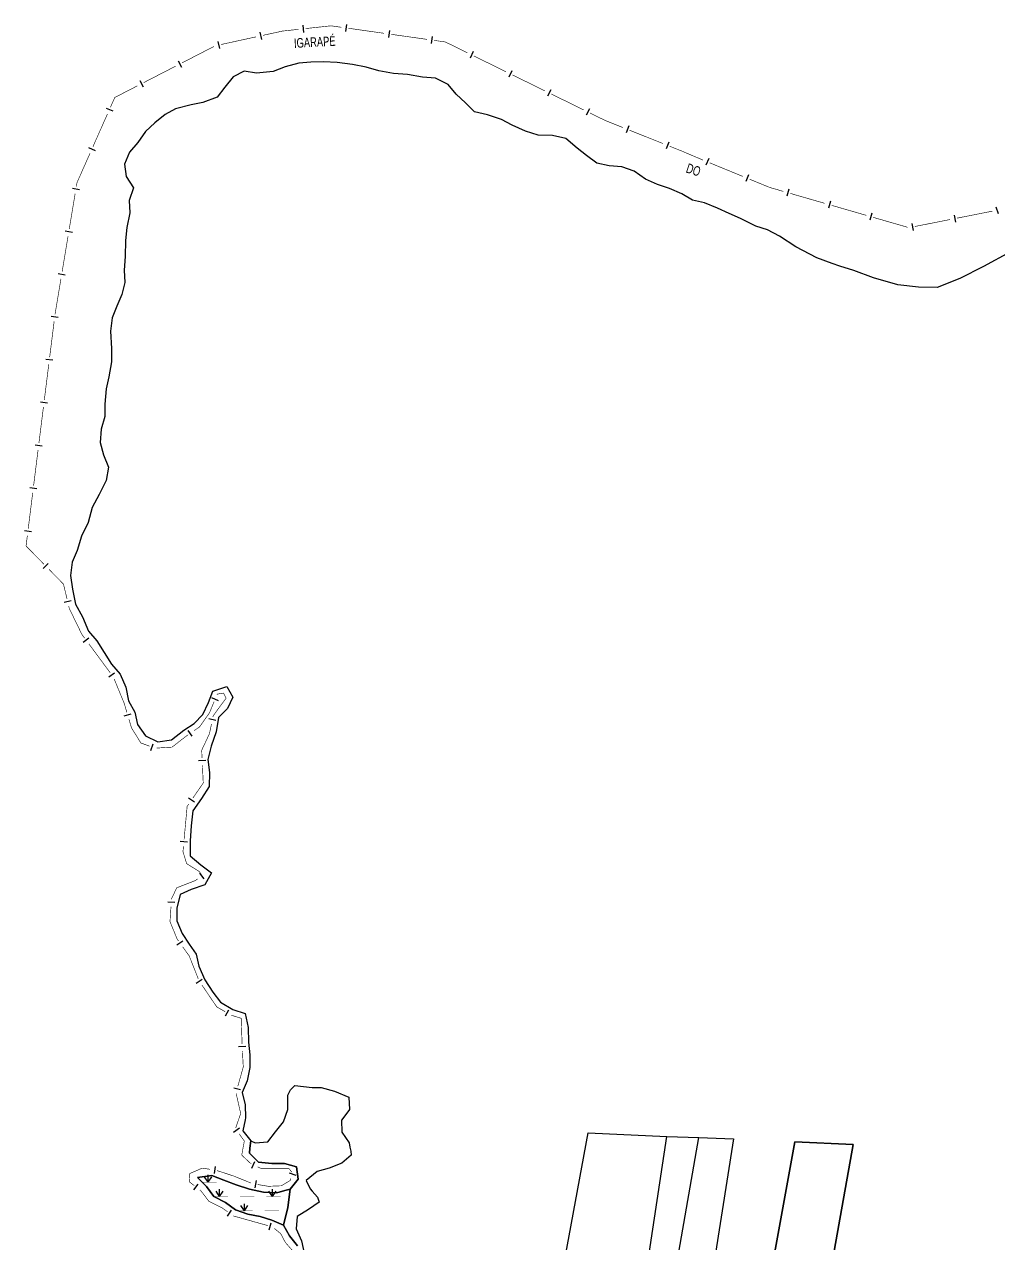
# Model space of a CAD drawing. Extents: x 209193 to 212081, y 4877574 to 4880493.
# Drawn here: x 209904 to 210310, y 4879513 to 4880021 of the extents above; entities that cross this region are included whole.
import ezdxf

# ---------------------------------------------------------------- set-up
doc = ezdxf.new("R2010")
doc.units = 0
doc.header["$LTSCALE"] = 1.5
doc.header["$MEASUREMENT"] = 0
for name, color, linetype in [('CD_MALHA_LOTES', 7, 'CONTINUOUS'), ('HD-ALAGADO-BREJO', 170, 'CONTINUOUS'), ('HD-CURSO-PERENE', 170, 'CONTINUOUS'), ('HD-PRAIA', 251, 'CONTINUOUS'), ('HD-TXT-PERENE', 170, 'CONTINUOUS'), ('LM-LIM-SETORES-BAIRROS', 250, 'CONTINUOUS'), ('RU-QUADRA', 210, 'CONTINUOUS')]:
    doc.layers.add(name, color=color, linetype=linetype)
doc.styles.add('ARIAL', font='ARIAL.SHX')

# ---------------------------------------------------------------- blocks, each defined once
blk = doc.blocks.new('*X6')
at = {"layer": 'HD-ALAGADO-BREJO'}
for points in [[(209980.31489, 4879538.593632), (209978.814588, 4879540.84343)], [(209980.31489, 4879538.593632), (209980.314487, 4879541.593632)], [(209980.31489, 4879538.593632), (209981.814588, 4879540.843833)], [(209985.079514, 4879532.593511), (209983.579333, 4879534.843391)], [(209985.079514, 4879532.593511), (209985.079273, 4879535.593511)], [(209985.079514, 4879532.593511), (209986.579333, 4879534.843631)], [(210007.079514, 4879532.595276), (210005.579333, 4879534.845156)], [(210007.079514, 4879532.595276), (210007.079273, 4879535.595276)], [(210007.079514, 4879532.595276), (210008.579333, 4879534.845397)], [(209995.378199, 4879526.593629), (209993.877975, 4879528.84348)], [(209995.378199, 4879526.593629), (209995.3779, 4879529.593629)], [(209995.378199, 4879526.593629), (209996.877975, 4879528.843779)]]:
    blk.add_lwpolyline(points, dxfattribs=at)
at = {"layer": 'HD-ALAGADO-BREJO', "const_width": 0.13}
for points in [[(209977.81489, 4879538.593296), (209978.81489, 4879538.59343)], [(209978.81489, 4879538.59343), (209983.81489, 4879538.594102)], [(209988.81489, 4879538.594774), (209988.951604, 4879538.593407)], [(209982.579514, 4879532.59331), (209983.579514, 4879532.593391)], [(209983.579514, 4879532.593391), (209988.579514, 4879532.593792)], [(209993.579514, 4879532.594193), (209999.579514, 4879532.594674)], [(210004.579514, 4879532.595076), (210005.579514, 4879532.595156)], [(210005.579514, 4879532.595156), (210010.579514, 4879532.595557)], [(209992.878199, 4879526.59338), (209993.878199, 4879526.59348)], [(209993.878199, 4879526.59348), (209998.878199, 4879526.593978)], [(210003.878199, 4879526.594477), (210009.878199, 4879526.595075)]]:
    blk.add_lwpolyline(points, dxfattribs=at)

msp = doc.modelspace()

# ---------------------------------------------------------------- linework, layer by layer
at = {"layer": 'CD_MALHA_LOTES', "linetype": 'Continuous', "flags": 128}
for points in [[(210112.348921, 4879416.069189), (210138.768732, 4879559.187905)], [(210138.768732, 4879559.187905), (210171.519715, 4879557.613668)], [(210144.928792, 4879381.025295), (210171.519715, 4879557.613668)], [(210153.963546, 4879379.587948), (210184.934956, 4879557.23722)], [(210171.519715, 4879557.613668), (210184.934956, 4879557.23722)], [(210199.308428, 4879556.621214), (210183.908279, 4879458.642045)], [(210184.934956, 4879557.23722), (210199.308428, 4879556.621214)], [(210224.975343, 4879555.389202), (210191.676799, 4879372.811882)], [(210249.273355, 4879554.225635), (210224.975343, 4879555.389202)], [(210225.386013, 4879420.312786), (210249.273355, 4879554.225635)]]:
    msp.add_lwpolyline(points, dxfattribs=at)
at = {"layer": 'HD-ALAGADO-BREJO', "linetype": 'Continuous'}
msp.add_polyline3d([(210011.744959, 4879520.593536, 2.213099), (210006.873036, 4879522.783479, 2.213099), (210001.991357, 4879524.243387, 2.213099), (209996.839761, 4879525.263264, 2.213099), (209991.627904, 4879527.013174, 2.213099), (209987.575901, 4879530.033186, 2.213099), (209982.593833, 4879532.573143, 2.213099), (209979.611693, 4879536.773248, 2.213099), (209975.909529, 4879540.523307, 2.213099), (209981.840718, 4879541.273543, 2.213099), (209986.862559, 4879539.433622, 2.213099), (209991.93448, 4879537.393693, 2.213099), (209997.506415, 4879535.673796, 2.213099), (210003.318243, 4879534.443931, 2.213099), (210008.97971, 4879534.174108, 2.213099), (210012.232711, 4879535.050614, 2.213099), (210014.510553, 4879535.664367, 2.213099), (210013.552908, 4879527.983959, 2.213099)], close=True, dxfattribs=at)
at = {"layer": 'HD-CURSO-PERENE', "linetype": 'Continuous'}
msp.add_polyline3d([(210314.814125, 4879926.306747, 2.072714), (210303.567498, 4879920.233215, 2.072714), (210293.774528, 4879915.277779, 2.072714), (210284.25974, 4879911.495298, 2.072714), (210276.480802, 4879911.552684, 2.072714), (210267.903976, 4879912.587658, 2.072714), (210257.656009, 4879915.453218, 2.072714), (210249.559796, 4879918.559625, 2.072714), (210243.686235, 4879920.307792, 2.072714), (210240.472743, 4879921.50913, 2.072714), (210234.090478, 4879923.895088, 2.072714), (210225.372437, 4879928.353067, 2.072714), (210218.505541, 4879932.87828, 2.072714), (210213.484682, 4879935.497234, 2.072714), (210208.611248, 4879937.091348, 2.072714), (210202.256991, 4879940.249338, 2.200056), (210197.547008, 4879942.3695, 2.200056), (210192.617025, 4879944.58967, 2.200056), (210187.227199, 4879946.709816, 2.200056), (210182.237741, 4879947.919855, 2.200056), (210177.847426, 4879950.55009, 2.200056), (210172.697479, 4879952.800259, 2.200056), (210167.647817, 4879954.440351, 2.200056), (210162.647866, 4879956.630516, 2.200056), (210157.917306, 4879959.900825, 2.200056), (210152.847542, 4879961.750944, 2.200056), (210147.438596, 4879962.140868, 2.200056), (210142.319163, 4879963.360905, 2.200056), (210138.09856, 4879966.481207, 2.200056), (210134.127895, 4879969.611515, 2.200056), (210129.486991, 4879973.521908, 2.200056), (210123.917586, 4879974.891954, 2.200056), (210117.848969, 4879974.931818, 2.200056), (210112.56935, 4879976.591908, 2.200056), (210107.059355, 4879979.102102, 2.200056), (210102.60916, 4879981.522308, 2.200056), (210096.719535, 4879983.472421, 2.200056), (210091.360143, 4879984.722457, 2.200056), (210087.609138, 4879988.422844, 2.200056), (210083.698201, 4879992.063219, 2.200056), (210080.326917, 4879996.143663, 2.200056), (210075.036861, 4879998.673864, 2.200056), (210069.677877, 4879999.113796, 2.200056), (210063.408776, 4880000.20379, 2.200056), (210057.619867, 4880000.693718, 2.200056), (210051.490738, 4880001.773714, 2.200056), (210046.161202, 4880003.293785, 2.200056), (210040.421988, 4880004.363788, 2.200056), (210034.123025, 4880005.193748, 2.200056), (210028.444202, 4880005.463651, 2.200056), (210023.065466, 4880005.423521, 2.200056), (210018.046849, 4880004.983348, 2.200056), (210012.37896, 4880003.403014, 2.200056), (210007.441068, 4880001.492654, 2.200056), (210000.473004, 4880000.85241, 2.200056), (209995.273827, 4880001.602385, 2.200056), (209990.726037, 4879999.311986, 2.200056), (209987.27903, 4879994.97135, 2.200056), (209984.101844, 4879990.86075, 2.200056), (209978.084364, 4879988.630324, 2.200056), (209973.156045, 4879987.560073, 2.200056), (209966.728341, 4879985.959718, 2.200056), (209962.310572, 4879983.569309, 2.200056), (209958.103266, 4879980.168776, 2.200056), (209954.096064, 4879976.468209, 2.200056), (209950.929073, 4879971.967559, 2.200056), (209947.511933, 4879967.876955, 2.200056), (209945.404935, 4879962.90627, 2.200056), (209946.077364, 4879957.795631, 2.200056), (209949.129057, 4879953.055095, 2.200056), (209947.312184, 4879947.704367, 2.200056), (209947.604676, 4879942.643726, 2.200056), (209946.408094, 4879936.432902, 2.200056), (209945.780976, 4879931.022195, 2.200056), (209945.684343, 4879924.411346, 2.200056), (209945.297291, 4879918.760613, 2.200056), (209945.539855, 4879913.579955, 2.200056), (209944.322666, 4879908.579286, 2.200056), (209942.20562, 4879903.708613, 2.200056), (209940.208586, 4879898.757933, 2.200056), (209939.591516, 4879893.247212, 2.200056), (209939.985093, 4879885.996293, 2.200056), (209940.037838, 4879880.545596, 2.200056), (209938.881318, 4879874.194756, 2.200056), (209937.694087, 4879869.264096, 2.200056), (209937.167477, 4879862.803257, 2.200056), (209937.240061, 4879857.6626, 2.200056), (209935.703072, 4879852.411892, 2.200056), (209935.315965, 4879846.871173, 2.200056), (209936.658285, 4879841.670538, 2.200056), (209938.670364, 4879836.63994, 2.200056), (209937.77342, 4879831.009198, 2.200056), (209934.797038, 4879825.218387, 2.200056), (209931.8805, 4879819.707614, 2.200056), (209930.20404, 4879813.476777, 2.200056), (209927.467536, 4879807.815988, 2.200056), (209925.670972, 4879801.845182, 2.200056), (209923.53392, 4879796.994511, 2.200056), (209922.896885, 4879791.423782, 2.200056), (209923.679613, 4879785.673064, 2.200056), (209924.982459, 4879779.452297, 2.200056), (209927.944409, 4879774.241699, 2.200056), (209930.336886, 4879768.250987, 2.200056), (209933.828158, 4879764.140542, 2.200056), (209936.94989, 4879759.289993, 2.200056), (209939.991615, 4879754.489449, 2.200056), (209943.622915, 4879750.258991, 2.200056), (209945.955123, 4879744.82835, 2.200056), (209947.107689, 4879739.227659, 2.200056), (209949.68948, 4879734.507115, 2.200056), (209950.881845, 4879729.286474, 2.200056), (209954.223445, 4879724.595951, 2.200056), (209959.343536, 4879722.075747, 2.200056), (209965.041798, 4879722.905986, 2.200056), (209970.098564, 4879726.986626, 2.200056), (209974.436134, 4879729.807088, 2.200056), (209978.073401, 4879733.547652, 2.200056), (209980.430331, 4879738.538346, 2.200056), (209982.167546, 4879743.248989, 2.200056), (209988.075239, 4879745.109365, 2.200056), (209990.546924, 4879740.648851, 2.200056), (209988.399758, 4879736.028209, 2.200056), (209984.542537, 4879732.297642, 2.200056), (209983.645765, 4879726.326856, 2.200056), (209981.489329, 4879720.26603, 2.200056), (209980.162444, 4879714.715288, 2.200056), (209980.785017, 4879709.344615, 2.200056), (209980.707979, 4879703.523867, 2.200056), (209977.511289, 4879698.443142, 2.200056), (209973.89472, 4879693.312401, 2.200056), (209973.138017, 4879687.141593, 2.200056), (209972.821262, 4879680.870783, 2.200056), (209972.724467, 4879674.579975, 2.200056), (209977.165312, 4879670.879604, 2.200056), (209981.665991, 4879667.479273, 2.200056), (209978.929118, 4879662.548578, 2.200056), (209973.221415, 4879660.618198, 2.200056), (209968.603585, 4879658.437811, 2.200056), (209967.276761, 4879652.767054, 2.200056), (209967.239426, 4879647.516381, 2.200056), (209969.391579, 4879642.275759, 2.200056), (209972.323172, 4879637.785252, 2.200056), (209975.234639, 4879633.554778, 2.200056), (209976.416895, 4879628.554165, 2.200056), (209978.889167, 4879622.933503, 2.200056), (209982.171059, 4879617.692908, 2.200056), (209985.442401, 4879613.542452, 2.200056), (209990.642727, 4879610.522186, 2.200056), (209995.782378, 4879608.862093, 2.200056), (209996.915045, 4879603.071378, 2.200056), (209997.04811, 4879596.950597, 2.200056), (209997.687587, 4879591.676544, 2.254695), (209997.639364, 4879586.366283, 2.254695), (209996.570972, 4879580.825975, 2.254695), (209994.5321, 4879576.005671, 2.254695), (209995.774141, 4879570.84546, 2.254695), (209995.886025, 4879565.335194, 2.254695), (209995.695719, 4879564.481685, 2.254695), (209994.697532, 4879560.004893, 2.254695), (209998.089783, 4879555.7748, 2.254695), (209997.731833, 4879552.79192, 2.254695), (209997.481343, 4879550.704531, 2.254695), (210001.343577, 4879546.864473, 2.254695), (210006.795095, 4879546.294628, 2.254695), (210012.146396, 4879546.294808, 2.254695), (210017.138044, 4879545.004913, 2.254695), (210017.77996, 4879539.784679, 2.254695), (210014.510553, 4879535.664367, 2.254695), (210012.232711, 4879535.050614, 2.254695), (210008.97971, 4879534.174108, 2.254695), (210003.318243, 4879534.443931, 2.254695), (209997.506415, 4879535.673796, 2.254695), (209991.93448, 4879537.393693, 2.254695), (209986.862559, 4879539.433622, 2.254695), (209981.840718, 4879541.273543, 2.254695), (209975.909529, 4879540.523307, 2.254695), (209979.611693, 4879536.773248, 2.254695), (209982.593833, 4879532.573143, 2.254695), (209987.575901, 4879530.033186, 2.254695), (209991.627904, 4879527.013174, 2.254695), (209996.839761, 4879525.263264, 2.254695), (210001.991357, 4879524.243387, 2.254695), (210006.873036, 4879522.783479, 2.254695), (210011.744959, 4879520.593536, 2.254695), (210014.147036, 4879516.1634, 2.254695), (210017.489247, 4879512.013309, 2.254695)], dxfattribs=at)
at = {"layer": 'HD-PRAIA', "linetype": 'Continuous'}
msp.add_polyline3d([(210017.489247, 4879512.013309, 2.348289), (210014.147036, 4879516.1634, 2.348289), (210011.744959, 4879520.593536, 2.348289), (210013.552908, 4879527.983959, 2.348289), (210014.510553, 4879535.664367, 2.348289), (210017.77996, 4879539.784679, 2.348289), (210017.138044, 4879545.004913, 2.348289), (210012.146396, 4879546.294808, 2.348289), (210006.795095, 4879546.294628, 2.348289), (210001.343577, 4879546.864473, 2.348289), (209997.481343, 4879550.704531, 2.348289), (209997.731833, 4879552.79192, 2.348289), (209998.089783, 4879555.7748, 1.984315), (209999.930517, 4879554.92482, 1.984315), (210005.111629, 4879555.365016, 2.036311), (210008.431044, 4879559.49533, 2.233897), (210011.750415, 4879563.75565, 2.473079), (210013.509111, 4879568.895961, 2.60827), (210013.517135, 4879574.766248, 2.774657), (210014.553935, 4879577.09339, 2.774657), (210016.435731, 4879578.834352, 2.868251), (210023.695135, 4879577.973246, 3.01384), (210027.4194, 4879578.076878, 3.065836), (210032.961277, 4879576.506987, 3.065836), (210038.953583, 4879573.987065, 3.065836), (210039.175349, 4879568.906824, 3.065836), (210038.524676, 4879567.924094, 3.065836), (210035.906057, 4879564.446496, 3.065836), (210036.057779, 4879559.446256, 3.045038), (210039.019999, 4879554.996138, 3.097034), (210039.31631, 4879553.2118, 3.097034), (210039.746968, 4879551.414287, 3.097034), (210039.871935, 4879549.865915, 3.138631), (210035.962137, 4879546.445616, 3.117832), (210030.811575, 4879544.395343, 2.961844), (210025.720812, 4879542.985102, 2.961844), (210021.210989, 4879539.204766, 2.951444), (210022.763882, 4879535.852593, 2.951444), (210023.683063, 4879534.834635, 2.951444), (210025.918989, 4879532.253949, 2.951444), (210026.565328, 4879530.194504, 2.961844), (210022.135292, 4879527.104204, 3.086635), (210017.375102, 4879524.233903, 3.159429), (210017.026766, 4879519.043638, 3.201026), (210019.148937, 4879514.133469, 3.201026), (210020.29094, 4879509.013256, 3.242623)], dxfattribs=at)
at = {"layer": 'LM-LIM-SETORES-BAIRROS'}
for points in [[(210001.88987, 4880017.835097), (210002.531795, 4880014.904579)], [(210019.784397, 4880020.782642), (210020.106842, 4880017.800021)], [(210038.025465, 4880021.139252), (210037.605976, 4880018.168726)], [(210055.848625, 4880018.622318), (210055.429136, 4880015.651792)], [(209984.306765, 4880013.983552), (209984.948689, 4880011.053034)], [(210073.671786, 4880016.105385), (210073.252297, 4880013.134858)], [(210090.81642, 4880009.775644), (210089.494164, 4880007.082757)], [(209967.810201, 4880005.965552), (209969.182245, 4880003.297689)], [(210106.973741, 4880001.842109), (210105.651485, 4879999.149222)], [(209951.803021, 4879997.733288), (209953.175065, 4879995.065424)], [(210123.131062, 4879993.908575), (210121.808806, 4879991.215688)], [(209937.756865, 4879986.277001), (209940.498935, 4879985.060015)], [(210139.288383, 4879985.97504), (210137.966127, 4879983.282153)], [(210155.651006, 4879978.786311), (210154.538623, 4879976.000166)], [(210172.367877, 4879972.112013), (210171.255494, 4879969.325868)], [(209930.45495, 4879969.824584), (209933.197019, 4879968.607598)], [(210189.012689, 4879965.22492), (210187.873811, 4879962.449499)], [(210205.665211, 4879958.391657), (210204.526334, 4879955.616236)], [(209923.676968, 4879952.820547), (209926.636149, 4879952.32735)], [(210222.445349, 4879952.418638), (210221.61334, 4879949.53632)], [(210239.739261, 4879947.426581), (210238.907251, 4879944.544262)], [(210257.033172, 4879942.434524), (210256.201162, 4879939.552205)], [(210291.307516, 4879941.656204), (210291.889644, 4879938.713225)], [(210308.737625, 4879945.154894), (210309.740311, 4879942.327418)], [(210273.64964, 4879938.163438), (210274.231768, 4879935.220458)], [(209920.717786, 4879935.065456), (209923.676968, 4879934.572259)], [(209917.758604, 4879917.310365), (209920.717786, 4879916.817168)], [(209914.822939, 4879899.490128), (209917.799744, 4879899.117797)], [(209912.588949, 4879881.629297), (209915.565755, 4879881.256965)], [(209910.35496, 4879863.768466), (209913.331765, 4879863.396134)], [(209908.120971, 4879845.907634), (209911.097776, 4879845.535303)], [(209905.886982, 4879828.046803), (209908.863787, 4879827.674472)], [(209903.652992, 4879810.185972), (209906.629797, 4879809.813641)], [(209911.464273, 4879794.343455), (209913.603958, 4879796.44625)], [(209920.23, 4879780.287592), (209923.147162, 4879780.98771)], [(209928.18393, 4879763.614234), (209930.597229, 4879765.396363)], [(209938.876704, 4879749.134435), (209941.290004, 4879750.916564)], [(209984.571014, 4879739.246032), (209981.801783, 4879740.399878)], [(209945.270464, 4879732.923536), (209948.145621, 4879733.779965)], [(209980.602872, 4879731.800228), (209983.541243, 4879731.195269)], [(209973.672293, 4879724.408787), (209971.964663, 4879726.875363)], [(209956.328458, 4879718.508969), (209957.370401, 4879721.322215)], [(209976.295156, 4879714.280664), (209979.29176, 4879714.42336)], [(209972.143175, 4879698.726684), (209974.613697, 4879697.024768)], [(209968.679829, 4879680.652463), (209971.667225, 4879680.37776)], [(209976.70071, 4879667.399646), (209978.47076, 4879664.977473)], [(209963.429377, 4879655.439589), (209966.422428, 4879655.235518)], [(209967.259758, 4879637.427407), (209969.695804, 4879639.178315)], [(209975.328061, 4879621.523397), (209977.808841, 4879623.210327)], [(209987.475874, 4879607.834175), (209988.964291, 4879610.438905)], [(209992.980312, 4879595.111521), (209995.978435, 4879595.217649)], [(209990.929915, 4879577.939866), (209993.816678, 4879577.123408)], [(209990.871808, 4879559.442454), (209993.319882, 4879561.176506)], [(209983.264283, 4879545.098732), (209982.808111, 4879542.133617)], [(209998.522736, 4879544.445592), (209999.812538, 4879547.154174)], [(210000.251706, 4879539.201996), (209999.758509, 4879536.242814)], [(210014.002898, 4879542.449115), (210016.828124, 4879541.440106)], [(209974.333808, 4879535.365554), (209976.151937, 4879537.751849)], [(209988.294049, 4879524.434815), (209990.037763, 4879526.876016)], [(210005.792518, 4879518.726409), (210006.601408, 4879521.615301)]]:
    msp.add_lwpolyline(points, dxfattribs=at)
at = {"layer": 'LM-LIM-SETORES-BAIRROS', "const_width": 0.25}
for points in [[(210011.262759, 4880018.352645), (210003.187672, 4880016.583813)], [(210011.991963, 4880018.431477), (210011.262759, 4880018.352645)], [(210017.957205, 4880019.076368), (210011.991963, 4880018.431477)], [(210031.521745, 4880020.542805), (210020.939827, 4880019.398814)], [(210031.874667, 4880020.492967), (210031.521745, 4880020.542805)], [(210035.835369, 4880019.933648), (210031.874667, 4880020.492967)], [(210053.65853, 4880017.416714), (210038.805896, 4880019.514159)], [(210071.48169, 4880014.89978), (210056.629057, 4880016.997225)], [(209982.724828, 4880011.949189), (209969.385511, 4880005.088968)], [(210000.257154, 4880015.941889), (209985.604566, 4880012.732268)], [(210079.19606, 4880013.81038), (210074.452217, 4880014.480291)], [(210079.383744, 4880013.718224), (210079.19606, 4880013.81038)], [(210088.360034, 4880009.310705), (210079.383744, 4880013.718224)], [(210104.517355, 4880001.37717), (210091.052921, 4880007.988449)], [(209966.717648, 4880003.716924), (209953.378331, 4879996.856704)], [(210120.674676, 4879993.443635), (210107.210242, 4880000.054914)], [(209950.710467, 4879995.48466), (209941.817589, 4879990.91118)], [(210136.831997, 4879985.5101), (210123.367563, 4879992.121379)], [(209941.347378, 4879990.669357), (209939.533562, 4879986.582531)], [(209941.817589, 4879990.91118), (209941.347378, 4879990.669357)], [(209938.316576, 4879983.840461), (209932.231647, 4879970.130114)], [(210145.826249, 4879981.093761), (210139.524884, 4879984.187844)], [(210146.73638, 4879980.730387), (210145.826249, 4879981.093761)], [(210153.237385, 4879978.134827), (210146.73638, 4879980.730387)], [(210169.954255, 4879971.460529), (210156.02353, 4879977.022444)], [(209931.014661, 4879967.388044), (209925.741055, 4879955.505743)], [(210177.988735, 4879968.252721), (210172.7404, 4879970.348146)], [(210178.309853, 4879968.116489), (210177.988735, 4879968.252721)], [(210186.595089, 4879964.60154), (210178.309853, 4879968.116489)], [(210203.245492, 4879957.763198), (210189.36839, 4879963.457584)], [(209925.741055, 4879955.505743), (209925.587543, 4879955.159855)], [(210214.451353, 4879953.16494), (210206.020913, 4879956.624321)], [(209924.827761, 4879950.60116), (209922.361776, 4879935.805251)], [(209925.587543, 4879955.159855), (209925.320957, 4879953.560342)], [(210215.303935, 4879952.918834), (210214.451353, 4879953.16494)], [(210220.107799, 4879951.532152), (210215.303935, 4879952.918834)], [(210237.40171, 4879946.540095), (210222.990117, 4879950.700142)], [(210254.695621, 4879941.548038), (210240.284029, 4879945.708085)], [(210271.989533, 4879936.555981), (210257.57794, 4879940.716028)], [(210307.29447, 4879943.289396), (210292.579573, 4879940.378757)], [(210289.636594, 4879939.79663), (210274.921697, 4879936.88599)], [(209921.868579, 4879932.84607), (209919.402594, 4879918.050161)], [(209918.909397, 4879915.090979), (209916.443412, 4879900.29507)], [(209916.06312, 4879897.319426), (209914.201462, 4879882.4354)], [(209913.829131, 4879879.458594), (209911.967473, 4879864.574568)], [(209911.595142, 4879861.597763), (209909.733484, 4879846.713737)], [(209909.361152, 4879843.736932), (209907.499495, 4879828.852906)], [(209907.127163, 4879825.876101), (209905.265505, 4879810.992075)], [(209904.396732, 4879804.046196), (209904.355545, 4879803.716906)], [(209904.355545, 4879803.716906), (209911.833184, 4879796.108081)], [(209904.893174, 4879808.015269), (209904.396732, 4879804.046196)], [(209913.935979, 4879793.968395), (209919.543431, 4879788.262567)], [(209919.543431, 4879788.262567), (209919.96044, 4879787.838242)], [(209919.96044, 4879787.838242), (209921.455208, 4879781.610038)], [(209922.155327, 4879778.692876), (209922.3887, 4879777.720489)], [(209922.3887, 4879777.720489), (209922.42437, 4879777.571864)], [(209922.42437, 4879777.571864), (209927.613062, 4879766.921392)], [(209927.613062, 4879766.921392), (209927.626002, 4879766.894831)], [(209927.626002, 4879766.894831), (209928.796536, 4879765.309732)], [(209930.578666, 4879762.896432), (209939.489311, 4879750.829933)], [(209941.090152, 4879748.314455), (209945.276396, 4879738.142171)], [(209984.094538, 4879742.00249), (209985.711077, 4879742.271914)], [(209985.711077, 4879742.271914), (209986.695728, 4879742.436022)], [(209986.695728, 4879742.436022), (209987.590945, 4879740.645587)], [(209945.276396, 4879738.142171), (209945.29346, 4879738.100706)], [(209945.29346, 4879738.100706), (209946.422566, 4879734.310136)], [(209980.843051, 4879734.198921), (209982.801783, 4879738.899878)], [(209983.955629, 4879741.669109), (209984.094538, 4879742.00249)], [(209985.632606, 4879737.405763), (209985.178367, 4879736.800111)], [(209987.779557, 4879740.268364), (209985.632606, 4879737.405763)], [(209987.590945, 4879740.645587), (209987.779557, 4879740.268364)], [(209976.724501, 4879728.346245), (209980.320908, 4879733.456928)], [(209980.320908, 4879733.456928), (209980.843051, 4879734.198921)], [(209982.360412, 4879732.898327), (209982.273711, 4879732.477206)], [(209982.694169, 4879733.360452), (209982.360412, 4879732.898327)], [(209985.178367, 4879736.800111), (209982.694169, 4879733.360452)], [(209947.278995, 4879731.434979), (209948.135425, 4879728.559822)], [(209948.135425, 4879728.559822), (209948.328181, 4879727.912713)], [(209948.328181, 4879727.912713), (209952.191004, 4879721.689275)], [(209974.462862, 4879726.780495), (209976.107246, 4879727.918915)], [(209976.107246, 4879727.918915), (209976.724501, 4879728.346245)], [(209981.668752, 4879729.538835), (209980.86214, 4879725.621007)], [(209965.235913, 4879719.892378), (209970.381326, 4879723.894366)], [(209970.381326, 4879723.894366), (209971.08859, 4879724.44446)], [(209971.08859, 4879724.44446), (209971.996286, 4879725.072865)], [(209980.843051, 4879725.528289), (209977.912192, 4879719.275789)], [(209980.86214, 4879725.621007), (209980.843051, 4879725.528289)], [(209952.191004, 4879721.689275), (209952.229965, 4879721.626505)], [(209952.229965, 4879721.626505), (209955.911681, 4879720.262906)], [(209958.76631, 4879719.500282), (209964.755321, 4879719.863253)], [(209964.755321, 4879719.863253), (209965.235913, 4879719.892378)], [(209977.912192, 4879719.275789), (209977.591564, 4879718.591784)], [(209977.591564, 4879718.591784), (209977.745893, 4879715.35088)], [(209977.888588, 4879712.354276), (209978.221545, 4879705.362199)], [(209978.241862, 4879704.935538), (209973.945741, 4879698.699234)], [(209978.221545, 4879705.362199), (209978.241862, 4879704.935538)], [(209971.522122, 4879695.181077), (209970.265095, 4879681.510911)], [(209971.67652, 4879695.405204), (209971.522122, 4879695.181077)], [(209972.243826, 4879696.228711), (209971.67652, 4879695.405204)], [(209969.807256, 4879676.531916), (209969.787995, 4879676.322452)], [(209969.787995, 4879676.322452), (209971.182558, 4879671.740317)], [(209969.990392, 4879678.523514), (209969.807256, 4879676.531916)], [(209971.182558, 4879671.740317), (209971.305356, 4879671.336839)], [(209971.305356, 4879671.336839), (209976.035701, 4879668.380373)], [(209976.035701, 4879668.380373), (209976.507735, 4879668.085352)], [(209976.507735, 4879668.085352), (209977.373748, 4879666.930667)], [(209967.186806, 4879661.257229), (209965.289676, 4879657.273255)], [(209967.734254, 4879661.470125), (209967.186806, 4879661.257229)], [(209974.990375, 4879664.29195), (209967.734254, 4879661.470125)], [(209975.163561, 4879664.418509), (209974.990375, 4879664.29195)], [(209975.970952, 4879665.008526), (209975.163561, 4879664.418509)], [(209965.019148, 4879656.705147), (209964.993927, 4879656.335237)], [(209965.289676, 4879657.273255), (209965.019148, 4879656.705147)], [(209964.789855, 4879653.342186), (209964.381711, 4879647.356084)], [(209964.381711, 4879647.356084), (209964.36885, 4879647.167452)], [(209964.36885, 4879647.167452), (209967.34286, 4879639.944856)], [(209967.34286, 4879639.944856), (209967.403571, 4879639.797414)], [(209967.403571, 4879639.797414), (209967.894145, 4879639.114876)], [(209969.645054, 4879636.67883), (209971.979598, 4879633.430769)], [(209971.979598, 4879633.430769), (209972.389185, 4879632.860909)], [(209972.389185, 4879632.860909), (209976.179427, 4879623.28556)], [(209977.693071, 4879620.713009), (209983.316171, 4879612.443744)], [(209983.316171, 4879612.443744), (209983.877772, 4879611.61786)], [(209983.877772, 4879611.61786), (209987.351839, 4879609.632679)], [(209989.957488, 4879608.146363), (209993.771818, 4879606.941837)], [(209993.771818, 4879606.941837), (209994.065765, 4879606.849012)], [(209994.065765, 4879606.849012), (209994.443997, 4879596.163959)], [(209994.576849, 4879593.167032), (209994.9007, 4879587.175778)], [(209994.932828, 4879586.58141), (209992.645449, 4879578.493892)], [(209994.9007, 4879587.175778), (209994.932828, 4879586.58141)], [(209991.953854, 4879575.603737), (209993.709951, 4879567.798859)], [(209993.848999, 4879567.18087), (209991.773559, 4879561.162095)], [(209993.709951, 4879567.798859), (209993.848999, 4879567.18087)], [(209993.25188, 4879558.677431), (209994.985932, 4879556.229358)], [(209995.36636, 4879555.692283), (209994.393668, 4879550.439748)], [(209994.985932, 4879556.229358), (209995.36636, 4879555.692283)], [(209994.393668, 4879550.439748), (209994.282531, 4879549.839606)], [(209994.282531, 4879549.839606), (209997.479077, 4879546.831092)], [(209977.80833, 4879544.420461), (209972.581308, 4879542.120571)], [(209978.094339, 4879544.37646), (209977.80833, 4879544.420461)], [(209981.059454, 4879543.920289), (209978.094339, 4879544.37646)], [(209997.479077, 4879546.831092), (209997.96755, 4879546.371353)], [(209997.96755, 4879546.371353), (209998.264777, 4879546.229817)], [(210000.973358, 4879544.940015), (210001.876218, 4879544.510082)], [(210001.876218, 4879544.510082), (210002.519631, 4879544.203695)], [(210002.519631, 4879544.203695), (210013.806993, 4879544.205184)], [(210013.806993, 4879544.205184), (210014.008219, 4879544.203695)], [(210014.008219, 4879544.203695), (210015.112556, 4879542.783833)], [(209972.581308, 4879542.120571), (209972.389185, 4879542.036037)], [(209972.389185, 4879542.036037), (209972.563227, 4879539.251368)], [(209972.563227, 4879539.251368), (209972.605951, 4879538.567784)], [(209990.814278, 4879541.168974), (209984.002887, 4879543.37266)], [(209991.593666, 4879540.853006), (209990.814278, 4879541.168974)], [(209998.080841, 4879538.22307), (209991.593666, 4879540.853006)], [(210014.441751, 4879539.218082), (210010.903681, 4879537.136864)], [(210014.742838, 4879540.061127), (210014.441751, 4879539.218082)], [(209972.605951, 4879538.567784), (209974.447441, 4879537.164745)], [(209976.833736, 4879535.346615), (209977.158033, 4879535.099532)], [(209977.158033, 4879535.099532), (209980.547208, 4879530.651238)], [(210005.337587, 4879536.833658), (210000.991502, 4879537.558006)], [(210005.931078, 4879536.857395), (210005.337587, 4879536.833658)], [(210010.756732, 4879537.050424), (210005.931078, 4879536.857395)], [(210010.903681, 4879537.136864), (210010.756732, 4879537.050424)], [(209980.547208, 4879530.651238), (209980.626285, 4879530.54745)], [(209980.626285, 4879530.54745), (209985.876143, 4879527.92252)], [(209985.876143, 4879527.92252), (209986.262196, 4879527.729494)], [(209986.262196, 4879527.729494), (209988.352172, 4879526.236654)], [(209990.793373, 4879524.492939), (209990.814278, 4879524.478007)], [(209990.814278, 4879524.478007), (210005.233999, 4879520.440485)], [(210007.918925, 4879519.237566), (210010.247267, 4879517.345788)], [(210010.247267, 4879517.345788), (210010.539966, 4879517.10797)], [(210010.539966, 4879517.10797), (210012.23506, 4879513.906125)], [(210012.23506, 4879513.906125), (210012.490858, 4879513.422951)], [(210012.490858, 4879513.422951), (210015.423372, 4879510.071508)]]:
    msp.add_lwpolyline(points, dxfattribs=at)
at = {"layer": 'RU-QUADRA', "linetype": 'Continuous'}
msp.add_lwpolyline([(210062.921474, 4879425.723947), (210112.348921, 4879416.069189), (210138.768732, 4879559.187905), (210171.519715, 4879557.613668), (210184.934956, 4879557.23722), (210199.308428, 4879556.621214), (210183.908279, 4879458.642045), (210195.201722, 4879456.314911), (210193.148369, 4879441.291211), (210191.095015, 4879427.431077), (210189.246998, 4879414.358061), (210187.39898, 4879401.319269), (210186.577638, 4879394.885429), (210185.619407, 4879388.485811), (210183.771389, 4879374.865235)], dxfattribs=at)
msp.add_lwpolyline([(210191.676799, 4879372.811882), (210224.975343, 4879555.389202), (210249.273355, 4879554.225635), (210225.386013, 4879420.312786), (210246.911999, 4879416.548305), (210262.859709, 4879493.412159), (210299.238282, 4879488.963227), (210345.130726, 4879483.350728), (210343.840896, 4879475.399184), (210339.785168, 4879450.396434), (210337.843043, 4879438.423618), (210333.259281, 4879410.165643), (210331.812736, 4879401.247981), (210329.517417, 4879387.097803), (210327.857879, 4879376.867079), (210323.74163, 4879351.491232), (210301.791424, 4879355.03489), (210279.051508, 4879358.70604), (210240.953673, 4879364.856585), (210216.365266, 4879368.826157)], close=True, dxfattribs=at)

# ---------------------------------------------------------------- block references
at = {"layer": 'HD-ALAGADO-BREJO'}
msp.add_blockref('*X6', (0, 0), dxfattribs=at)

# ---------------------------------------------------------------- texts
at = {"layer": 'HD-TXT-PERENE', "style": 'ARIAL', "width": 0.7}
for s, rotation, p in [('IGARAPÉ', 3, (210016.170286, 4880011.322488)), ('DO', 342, (210179.245982, 4879959.515968))]:
    msp.add_text(s, height=4, rotation=rotation, dxfattribs=at).set_placement(p)

doc.saveas('drawing.dxf')
